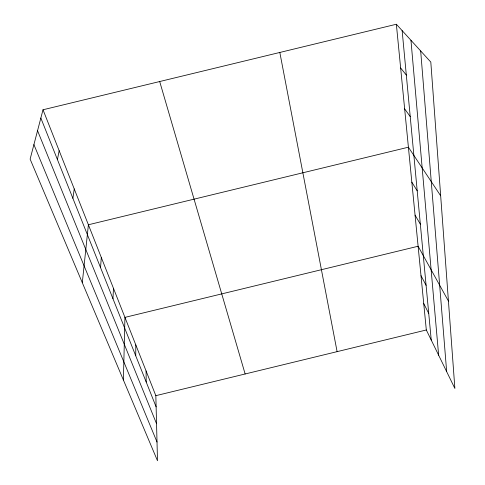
<?xml version="1.0" encoding="UTF-8"?>
<svg xmlns="http://www.w3.org/2000/svg" width="485" height="485" viewBox="0 0 485 485"><rect width="100%" height="100%" fill="white"/><g stroke="black" fill="none" stroke-linecap="round" stroke-linejoin="round"><path stroke-width="0.73" d="M135.739 355.808L135.8 344.896M123.396 379.997L124.942 317.384L418.112 246.247L448.431 301.076M112.969 298.754L113.46 288.29M100.553 267.641L101.298 257.468M82.304 282.694L88.397 224.767L408.406 147.204L440.665 195.782M72.883 198.323L74.247 188.926M57.418 159.565L59.158 150.677M43.013 109.774L30.118 159.11L157.492 460.75L155.837 395.669L43.013 109.774L396.354 24.25L430.807 62.08L454.882 388.467L426.321 329.976L396.354 24.25M155.837 395.669L426.321 329.976M400.64 67.985L406.321 75.066M404.648 108.876L410.225 116.588M411.832 182.172L417.209 190.854M415.063 215.128L420.343 224.185M420.998 275.674L426.091 285.325M423.726 303.543L428.734 313.425M33.914 144.609L157.019 442.035M37.551 130.683L156.552 423.738M40.849 118.055L156.121 406.879M159.692 81.528L245.137 373.977M279.827 52.453L337.105 351.643M402.138 30.603L431.238 340.052M410.953 40.285L438.64 355.208M420.677 50.961L446.667 371.649M146.082 370.952L146.203 382.034"/></g></svg>
